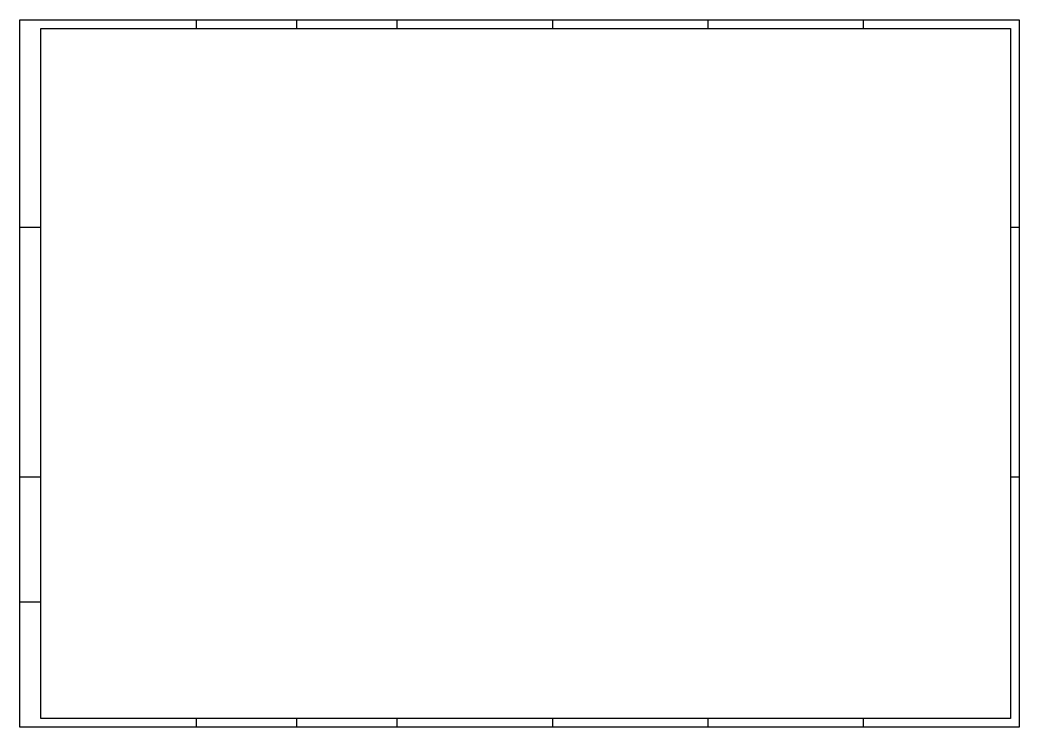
# Model space of a CAD drawing. Extents: x 0 to 1189, y 0 to 841.
import ezdxf

# ---------------------------------------------------------------- set-up
doc = ezdxf.new("R2010")
doc.units = 0

msp = doc.modelspace()

# ---------------------------------------------------------------- linework, layer by layer
at = {"color": 9}
for p, q in [((210, 831), (210, 841)), ((329.5, 831), (329.5, 841)), ((449, 831), (449, 841)), ((634, 831), (634, 841)), ((819, 831), (819, 841)), ((1004, 831), (1004, 841)), ((25, 594), (0, 594)), ((1189, 594), (1179, 594)), ((25, 297), (0, 297)), ((1189, 297), (1179, 297)), ((25, 148.5), (0, 148.5)), ((210, 0), (210, 10)), ((329.5, 0), (329.5, 10)), ((449, 0), (449, 10)), ((634, 0), (634, 10)), ((819, 0), (819, 10)), ((1004, 0), (1004, 10))]:
    msp.add_line(p, q, dxfattribs=at)
msp.add_lwpolyline([(0, 0), (0, 841), (1189, 841), (1189, 0)], close=True, dxfattribs=at)
at = {"color": 7}
msp.add_lwpolyline([(25, 10), (25, 831), (1179, 831), (1179, 10)], close=True, dxfattribs=at)

doc.saveas('drawing.dxf')
